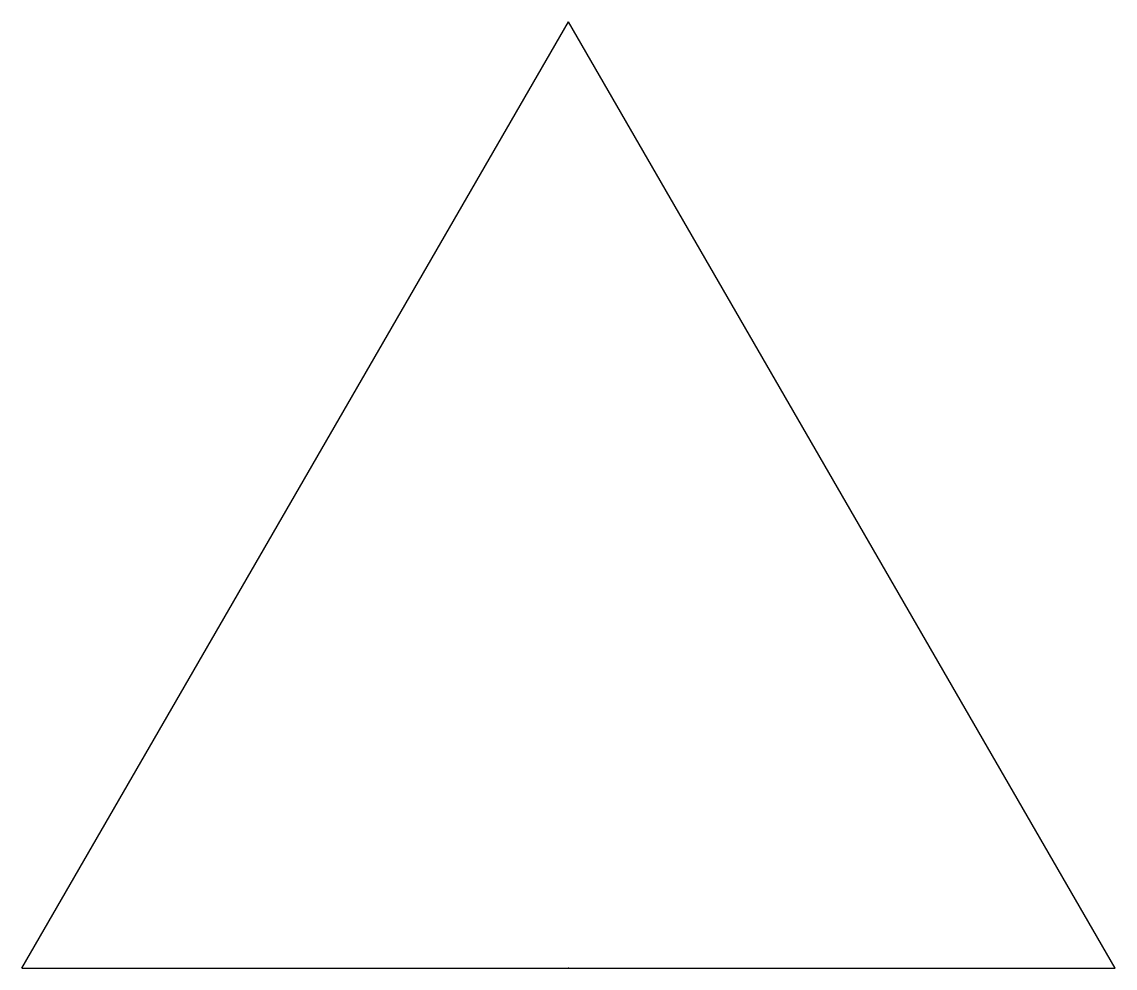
# Model space of a CAD drawing. Header units: metres. Extents: x -0.5 to 0.5, y 0 to 0.87.
import ezdxf

# ---------------------------------------------------------------- set-up
doc = ezdxf.new("R2010")
doc.units = ezdxf.units.M
doc.header["$PDSIZE"] = -1

msp = doc.modelspace()

# ---------------------------------------------------------------- linework, layer by layer
at = {"color": 7, "linetype": 'Continuous'}
for p, q in [((-0.5, 0), (0, 0.866)), ((0.5, 0), (0, 0.866)), ((-0.5, 0), (0.5, 0))]:
    msp.add_line(p, q, dxfattribs=at)
msp.add_point((0, 0), dxfattribs=at)

doc.saveas('drawing.dxf')
